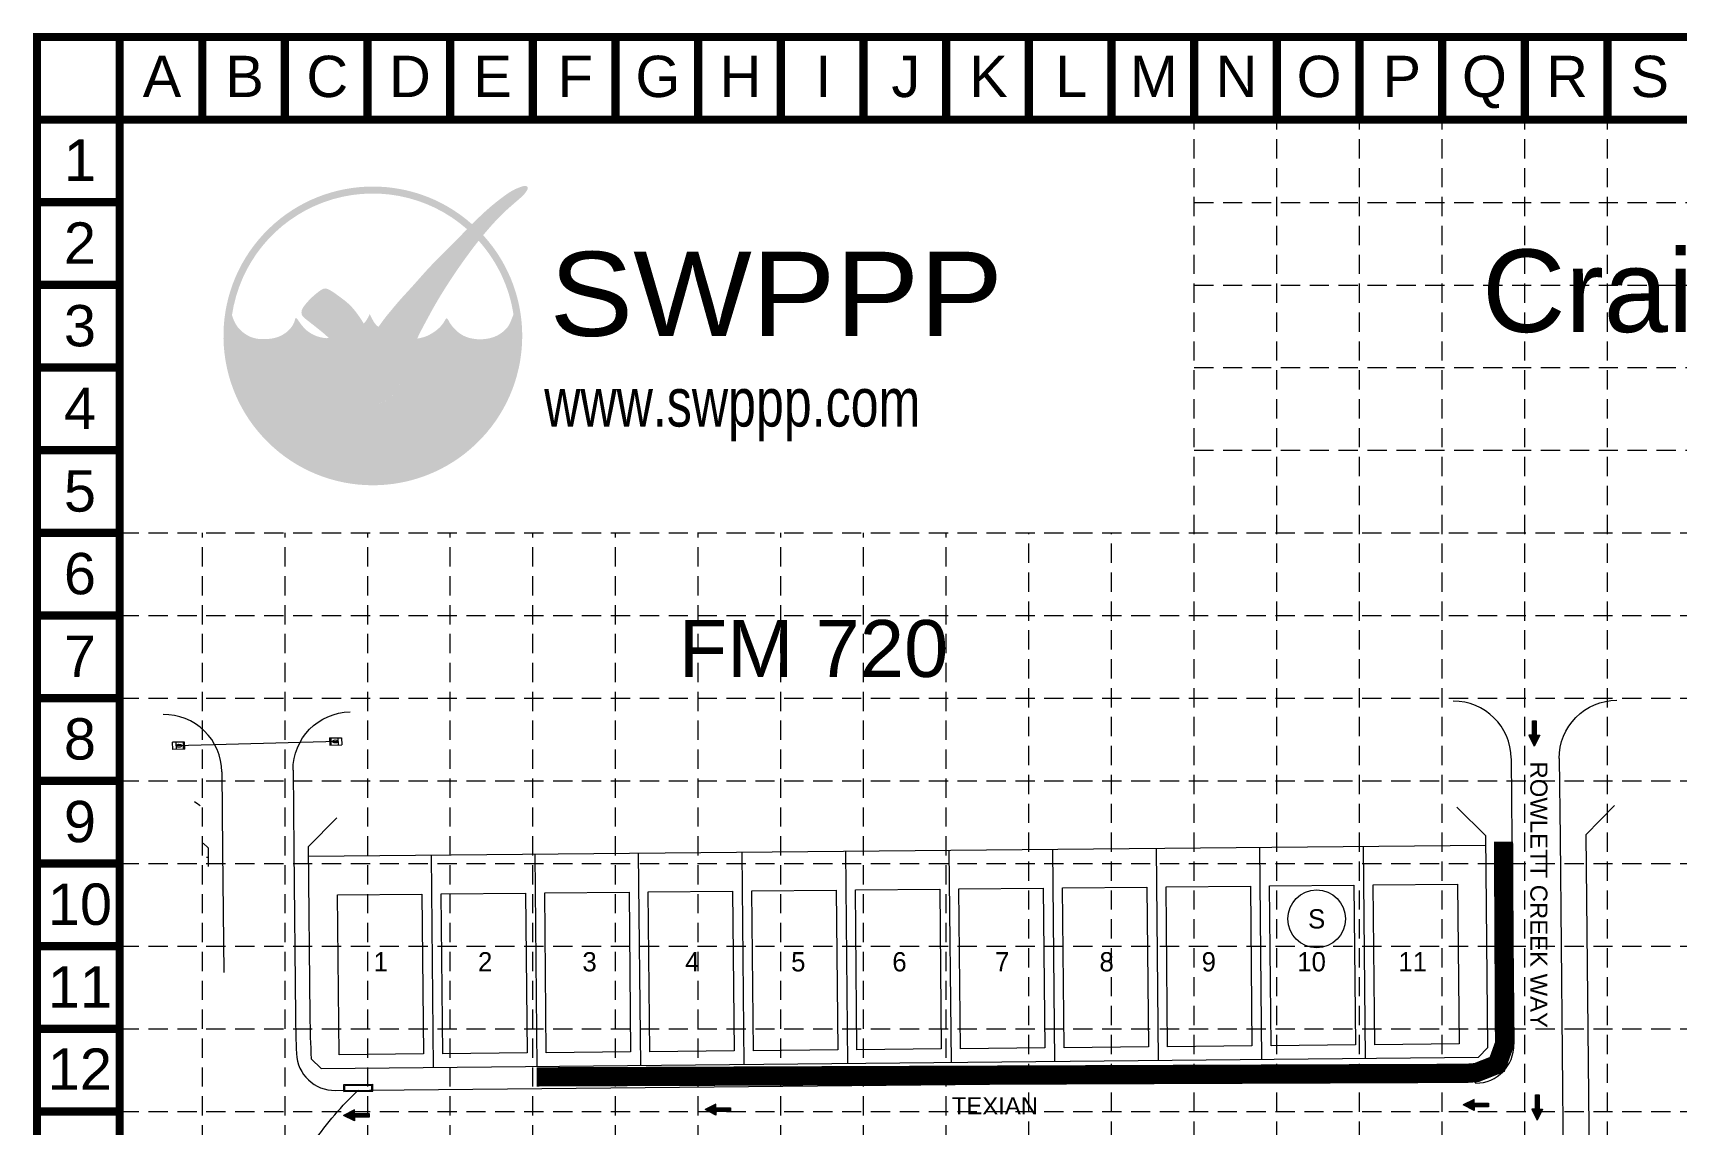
# Model space of a CAD drawing. Header units: feet. Extents: x 357436 to 359157, y 1039453 to 1042203.
# Drawn here: x 357436 to 358289, y 1041637 to 1042203 of the extents above; entities that cross this region are included whole.
import ezdxf
from ezdxf.enums import TextEntityAlignment as Align

# ---------------------------------------------------------------- set-up
doc = ezdxf.new("R2010")
doc.units = ezdxf.units.FT
doc.header["$LTSCALE"] = 50
doc.header["$MEASUREMENT"] = 0
doc.linetypes.add('DGN Style 1', pattern=[42.874567, 0.071339, -42.803228])
doc.linetypes.add('HIDDEN', pattern=[0.375, 0.25, -0.125])
doc.layers.get('0').update_dxf_attribs({"color": 1})
for name, color, linetype, lineweight in [('11', 1, 'Continuous', 0), ('12', 1, 'Continuous', 0), ('13', 1, 'Continuous', 0), ('3', 1, 'Continuous', 0), ('4', 1, 'Continuous', 0), ('45', 1, 'Continuous', 0)]:
    doc.layers.add(name, color=color, linetype=linetype, lineweight=lineweight)
for name, color, linetype in [('arrows', 250, 'Continuous'), ('BASE', 7, 'Continuous'), ('ECB', 84, 'Continuous'), ('grid', 254, 'HIDDEN'), ('LOGO', 7, 'Continuous')]:
    doc.layers.add(name, color=color, linetype=linetype)
doc.styles.add("L200'", font='ARIAL.TTF', dxfattribs={"height": 0.001969})
doc.styles.add('LOGO1', font='Rockeb.TTF', dxfattribs={"height": 25})
doc.styles.get("Standard").update_dxf_attribs({"font": 'ARIAL.TTF'})
doc.styles.add('Style-ENGINEERING', font='ENGINEERING.shx')

# ---------------------------------------------------------------- blocks, each defined once
blk = doc.blocks.new('new logo')
at = {"layer": 'LOGO'}
h = blk.add_hatch(color=170, dxfattribs=at)
h.paths.add_polyline_path([(67.43, 44.06), (66.82, 44.7), (66.35, 45.25), (65.96, 45.76), (65.54, 46.4), (65.09, 47.19), (64.7, 47.94), (64.44, 48.47), (64.18, 49.02), (63.92, 49.58), (63.67, 50.15), (63.31, 50.99), (62.9, 52), (62.6, 52.78), (62.42, 53.27), (62.25, 53.75), (62.07, 54.23), (61.88, 54.72), (61.69, 55.22), (61.48, 55.74), (61.26, 56.27), (61.03, 56.81), (60.78, 57.37), (60.52, 57.93), (60.25, 58.5), (59.96, 59.07), (59.66, 59.64), (59.34, 60.2), (59.02, 60.77), (58.68, 61.32), (58.34, 61.87), (57.99, 62.4), (57.64, 62.91), (57.29, 63.4), (56.95, 63.87), (56.61, 64.32), (56.27, 64.74), (55.93, 65.14), (55.58, 65.53), (55.23, 65.91), (54.91, 66.23), (53.98, 66.22), (52.92, 66.33), (52.05, 66.5), (51.45, 66.64), (50.85, 66.81), (50.26, 67.01), (49.41, 67.35), (48.33, 67.91), (47.34, 68.56), (46.46, 69.26), (45.69, 70.02), (45.01, 70.79), (44.44, 71.52), (43.98, 72.16), (43.6, 72.69), (43.42, 72.95), (43.25, 73.18), (43.1, 73.38), (42.96, 73.53), (42.85, 73.65), (42.75, 73.73), (42.66, 73.76), (42.59, 73.76), (42.53, 73.71), (42.48, 73.63), (42.43, 73.52), (42.38, 73.38), (42.33, 73.22), (42.19, 72.76), (41.96, 72.1), (41.67, 71.46), (41.36, 70.91), (40.98, 70.34), (40.53, 69.77), (40.01, 69.21), (39.42, 68.67), (38.77, 68.17), (38.06, 67.7), (37.31, 67.27), (36.53, 66.9), (35.73, 66.59), (34.88, 66.34), (33.96, 66.14), (32.97, 65.99), (31.89, 65.9), (30.76, 65.86), (29.65, 65.89), (28.59, 65.97), (27.62, 66.13), (26.71, 66.36), (25.83, 66.67), (24.95, 67.08), (24.08, 67.58), (23.21, 68.18), (22.36, 68.88), (21.76, 69.47), (21.37, 69.89), (20.98, 70.36), (20.61, 70.88), (20.24, 71.46), (19.89, 72.13), (19.54, 72.89), (19.19, 73.77), (18.85, 74.77, -0.595729), (106.28, 106.77), (106.97, 107.48), (107.53, 108.05), (108.12, 108.64, 37.93689), (112.29, 104.53), (112.05, 104.24), (111.57, 103.66), (111.09, 103.06), (110.61, 102.47, -0.146449), (123.57, 75.01), (123.33, 74.47), (123.13, 73.97), (122.94, 73.5), (122.77, 73.07), (122.51, 72.4), (122.22, 71.72), (121.9, 71.1), (121.52, 70.53), (121.11, 70), (120.66, 69.51), (120.15, 69.03), (119.62, 68.57), (119.04, 68.14), (118.44, 67.73), (117.81, 67.36), (117.15, 67.03), (116.47, 66.74), (115.76, 66.49), (115.03, 66.28), (114.28, 66.11), (113.5, 65.97), (112.72, 65.88), (111.92, 65.82), (111.11, 65.8), (110.29, 65.82), (109.44, 65.89), (108.56, 66.01), (107.66, 66.19), (106.75, 66.43), (105.88, 66.73), (105.05, 67.1), (104.26, 67.53), (103.5, 68.04), (102.78, 68.61), (102.07, 69.26), (101.4, 69.96), (100.78, 70.68), (100.24, 71.38), (99.83, 72.02), (99.55, 72.52), (99.4, 72.79), (99.26, 73.03), (99.13, 73.24), (99.02, 73.4), (98.92, 73.52), (98.82, 73.58), (98.72, 73.6), (98.63, 73.58), (98.54, 73.51), (98.45, 73.42), (98.36, 73.3), (98.26, 73.16), (98.17, 73), (98.06, 72.83), (97.8, 72.39), (97.42, 71.81), (96.93, 71.14), (96.41, 70.55), (95.93, 70.06), (95.41, 69.58), (94.84, 69.11), (94.21, 68.65), (93.52, 68.19), (92.75, 67.74), (91.9, 67.28), (90.95, 66.85), (90.08, 66.57), (89.39, 66.39), (88.62, 66.22), (87.78, 66.08), (87.59, 65.61), (87.38, 65.07), (87.13, 64.45), (86.86, 63.76), (86.57, 63), (86.26, 62.19), (85.94, 61.33), (85.6, 60.44), (85.25, 59.53), (84.91, 58.59), (84.56, 57.66), (84.21, 56.72), (83.87, 55.8), (83.53, 54.89), (83.21, 54.02), (82.9, 53.18), (82.61, 52.38), (82.34, 51.64), (82.09, 50.96), (81.86, 50.33), (81.65, 49.76), (81.33, 48.95), (80.94, 48.06), (80.54, 47.29), (80.1, 46.58), (79.62, 45.94), (79.13, 45.36), (78.61, 44.81), (78.1, 44.32), (77.57, 43.87), (77.04, 43.47), (76.48, 43.12), (75.9, 42.81), (75.31, 42.55), (74.58, 42.28), (73.74, 42.05), (72.97, 41.94), (72.25, 41.93), (71.55, 42.04), (70.87, 42.22), (70.06, 42.5), (69.36, 42.77), (68.67, 43.11), (68.04, 43.53)])
h.paths.add_polyline_path([(71.76, 72.04), (70.7, 73.9), (70.07, 75.23), (69.69, 74.29), (68.67, 72.59), (67.85, 71.67), (67.95, 71.51), (68.11, 71.24), (68.27, 70.99), (68.41, 70.76), (68.55, 70.55), (68.68, 70.37), (68.8, 70.21), (68.92, 70.07), (69.04, 69.95), (69.15, 69.84), (69.26, 69.75), (69.37, 69.67), (69.48, 69.59), (69.59, 69.52), (69.7, 69.46), (69.82, 69.41), (69.94, 69.36), (70.05, 69.32), (70.17, 69.28), (70.29, 69.25), (70.41, 69.22), (70.53, 69.2), (70.64, 69.18), (70.76, 69.17), (70.88, 69.16), (71, 69.15), (71.11, 69.15), (71.22, 69.16), (71.33, 69.17), (71.44, 69.19), (71.54, 69.21), (71.64, 69.24), (71.74, 69.27), (71.84, 69.31), (71.94, 69.35), (72.04, 69.4), (72.14, 69.45), (72.24, 69.51), (72.35, 69.58), (72.45, 69.65), (72.56, 69.72), (72.67, 69.81), (72.78, 69.9), (72.89, 70), (73, 70.1), (73.11, 70.21), (73.22, 70.34), (73.3, 70.42), (72.52, 71.08)], flags=17)
blk.add_hatch(color=240, dxfattribs=at).paths.add_polyline_path([(117.73, 117.3), (118.86, 118.16), (119.82, 118.88), (120.63, 119.47), (121.31, 119.95), (121.89, 120.34), (122.37, 120.64), (122.78, 120.89), (123.13, 121.1), (123.45, 121.27), (123.73, 121.42), (123.99, 121.55), (124.22, 121.67), (124.44, 121.77), (124.65, 121.85), (124.84, 121.93), (125.03, 122.01), (125.21, 122.09), (125.4, 122.16), (125.58, 122.23), (125.76, 122.3), (125.93, 122.37), (126.1, 122.44), (126.26, 122.49), (126.41, 122.55), (126.56, 122.6), (126.69, 122.64), (126.82, 122.67), (126.95, 122.71), (127.06, 122.73), (127.18, 122.76), (127.29, 122.78), (127.39, 122.79), (127.5, 122.8), (127.6, 122.81), (127.7, 122.82), (127.79, 122.82), (127.89, 122.82), (127.98, 122.82), (128.06, 122.81), (128.14, 122.8), (128.22, 122.79), (128.29, 122.78), (128.35, 122.76), (128.42, 122.74), (128.47, 122.72), (128.52, 122.7), (128.57, 122.67), (128.62, 122.64), (128.65, 122.61), (128.69, 122.57), (128.72, 122.53), (128.75, 122.49), (128.77, 122.44), (128.79, 122.39), (128.81, 122.34), (128.82, 122.28), (128.83, 122.21), (128.84, 122.14), (128.84, 122.07), (128.84, 122), (128.83, 121.92), (128.82, 121.84), (128.81, 121.76), (128.79, 121.68), (128.77, 121.6), (128.74, 121.52), (128.7, 121.44), (128.66, 121.35), (128.61, 121.26), (128.56, 121.16), (128.5, 121.06), (128.43, 120.95), (128.35, 120.83), (128.27, 120.7), (128.18, 120.57), (128.08, 120.42), (127.96, 120.27), (127.85, 120.12), (127.71, 119.96), (127.57, 119.79), (127.42, 119.62), (127.25, 119.44), (127.06, 119.24), (126.84, 119.03), (126.58, 118.79), (126.28, 118.52), (125.94, 118.21), (125.54, 117.86), (125.08, 117.47), (124.58, 117.04), (124.04, 116.57), (123.48, 116.08), (122.89, 115.57), (122.3, 115.05), (121.71, 114.53), (121.13, 114.01), (120.58, 113.5), (120.04, 112.99), (119.52, 112.49), (119.01, 111.99), (118.51, 111.49), (118.02, 110.99), (117.53, 110.47), (117.03, 109.94), (116.53, 109.4), (116.03, 108.85), (115.52, 108.29), (115.02, 107.71), (114.51, 107.14), (114.01, 106.56), (113.51, 105.98), (113.02, 105.4), (112.54, 104.82), (112.05, 104.24), (111.57, 103.66), (111.09, 103.06), (110.59, 102.44), (110.09, 101.8), (109.56, 101.13), (109.02, 100.43), (108.45, 99.68), (107.87, 98.9), (107.27, 98.1), (106.66, 97.27), (106.04, 96.43), (105.43, 95.59), (104.82, 94.74), (104.23, 93.91), (103.65, 93.08), (103.08, 92.27), (102.52, 91.46), (101.97, 90.65), (101.42, 89.84), (100.87, 89.01), (100.32, 88.18), (99.77, 87.33), (99.2, 86.45), (98.63, 85.56), (98.06, 84.66), (97.5, 83.76), (96.94, 82.87), (96.4, 81.99), (95.88, 81.13), (95.38, 80.29), (94.91, 79.49), (94.46, 78.72), (94.03, 77.96), (93.61, 77.23), (93.21, 76.5), (92.81, 75.77), (92.41, 75.04), (92.01, 74.29), (91.6, 73.54), (91.18, 72.77), (90.78, 72.02), (90.38, 71.27), (90, 70.56), (89.64, 69.88), (89.31, 69.25), (89.01, 68.69), (88.75, 68.19), (88.53, 67.74), (88.33, 67.32), (88.15, 66.92), (87.97, 66.52), (87.78, 66.08), (87.59, 65.61), (87.38, 65.07), (87.13, 64.45), (86.86, 63.76), (86.57, 63), (86.26, 62.19), (85.94, 61.33), (85.6, 60.44), (85.25, 59.53), (84.91, 58.59), (84.56, 57.66), (84.21, 56.72), (83.87, 55.8), (83.53, 54.89), (83.21, 54.02), (82.9, 53.18), (82.61, 52.38), (82.34, 51.64), (82.09, 50.96), (81.86, 50.33), (81.65, 49.76), (81.44, 49.23), (81.24, 48.75), (81.04, 48.29), (80.84, 47.87), (80.64, 47.48), (80.43, 47.11), (80.2, 46.75), (79.97, 46.41), (79.73, 46.09), (79.49, 45.78), (79.24, 45.49), (78.99, 45.21), (78.74, 44.95), (78.48, 44.69), (78.23, 44.45), (77.97, 44.21), (77.71, 43.99), (77.44, 43.78), (77.17, 43.58), (76.9, 43.39), (76.62, 43.21), (76.33, 43.04), (76.04, 42.89), (75.75, 42.75), (75.45, 42.62), (75.16, 42.5), (74.87, 42.39), (74.58, 42.29), (74.3, 42.2), (74.02, 42.13), (73.75, 42.07), (73.49, 42.02), (73.23, 41.98), (72.98, 41.95), (72.73, 41.94), (72.49, 41.93), (72.24, 41.94), (72.01, 41.97), (71.77, 42), (71.53, 42.05), (71.3, 42.11), (71.06, 42.17), (70.83, 42.24), (70.59, 42.32), (70.35, 42.4), (70.12, 42.48), (69.88, 42.57), (69.64, 42.66), (69.4, 42.76), (69.16, 42.87), (68.93, 42.98), (68.69, 43.11), (68.47, 43.25), (68.25, 43.39), (68.04, 43.55), (67.83, 43.72), (67.62, 43.9), (67.42, 44.09), (67.22, 44.28), (67.03, 44.49), (66.83, 44.69), (66.64, 44.9), (66.45, 45.13), (66.26, 45.36), (66.06, 45.62), (65.86, 45.91), (65.65, 46.23), (65.43, 46.59), (65.2, 47), (64.96, 47.45), (64.7, 47.94), (64.44, 48.47), (64.18, 49.02), (63.92, 49.58), (63.67, 50.15), (63.43, 50.71), (63.2, 51.26), (62.99, 51.78), (62.79, 52.29), (62.6, 52.78), (62.42, 53.27), (62.25, 53.75), (62.07, 54.23), (61.88, 54.72), (61.69, 55.22), (61.48, 55.74), (61.26, 56.27), (61.03, 56.81), (60.78, 57.37), (60.52, 57.93), (60.25, 58.5), (59.96, 59.07), (59.66, 59.64), (59.34, 60.2), (59.02, 60.77), (58.68, 61.32), (58.34, 61.87), (57.99, 62.4), (57.64, 62.91), (57.29, 63.4), (56.95, 63.87), (56.61, 64.32), (56.27, 64.74), (55.93, 65.14), (55.58, 65.53), (55.23, 65.91), (54.86, 66.28), (54.49, 66.65), (54.09, 67.01), (53.68, 67.39), (53.25, 67.76), (52.81, 68.14), (52.35, 68.52), (51.89, 68.9), (51.42, 69.28), (50.95, 69.66), (50.48, 70.04), (50.01, 70.41), (49.54, 70.78), (49.09, 71.13), (48.65, 71.47), (48.24, 71.8), (47.84, 72.11), (47.47, 72.4), (47.14, 72.66), (46.83, 72.9), (46.56, 73.11), (46.32, 73.3), (46.11, 73.47), (45.92, 73.63), (45.75, 73.78), (45.6, 73.92), (45.46, 74.05), (45.34, 74.18), (45.23, 74.31), (45.13, 74.44), (45.04, 74.56), (44.96, 74.69), (44.9, 74.82), (44.84, 74.96), (44.8, 75.1), (44.76, 75.24), (44.73, 75.39), (44.72, 75.54), (44.71, 75.69), (44.7, 75.84), (44.71, 75.99), (44.72, 76.15), (44.75, 76.3), (44.78, 76.45), (44.81, 76.6), (44.86, 76.75), (44.92, 76.9), (44.99, 77.06), (45.07, 77.23), (45.17, 77.4), (45.29, 77.59), (45.42, 77.8), (45.57, 78.01), (45.73, 78.24), (45.91, 78.48), (46.11, 78.73), (46.32, 78.99), (46.55, 79.26), (46.8, 79.54), (47.06, 79.83), (47.33, 80.13), (47.62, 80.43), (47.91, 80.73), (48.21, 81.04), (48.52, 81.34), (48.84, 81.64), (49.16, 81.93), (49.48, 82.21), (49.79, 82.48), (50.1, 82.74), (50.41, 82.98), (50.7, 83.21), (50.98, 83.42), (51.24, 83.62), (51.49, 83.79), (51.7, 83.95), (51.9, 84.08), (52.08, 84.19), (52.25, 84.29), (52.4, 84.38), (52.55, 84.45), (52.68, 84.51), (52.82, 84.56), (52.95, 84.61), (53.08, 84.64), (53.21, 84.67), (53.34, 84.69), (53.47, 84.7), (53.6, 84.7), (53.72, 84.69), (53.85, 84.68), (53.97, 84.65), (54.1, 84.62), (54.22, 84.58), (54.35, 84.54), (54.48, 84.48), (54.61, 84.43), (54.74, 84.36), (54.88, 84.3), (55.02, 84.23), (55.17, 84.15), (55.34, 84.06), (55.51, 83.97), (55.7, 83.86), (55.91, 83.73), (56.14, 83.59), (56.4, 83.42), (56.68, 83.23), (56.99, 83.01), (57.32, 82.78), (57.67, 82.53), (58.03, 82.27), (58.4, 81.99), (58.79, 81.71), (59.18, 81.42), (59.57, 81.13), (59.97, 80.83), (60.37, 80.53), (60.76, 80.22), (61.15, 79.91), (61.54, 79.59), (61.91, 79.27), (62.28, 78.93), (62.64, 78.6), (62.98, 78.25), (63.32, 77.9), (63.65, 77.54), (63.97, 77.17), (64.29, 76.79), (64.6, 76.4), (64.91, 76.01), (65.22, 75.6), (65.52, 75.19), (65.82, 74.78), (66.11, 74.37), (66.39, 73.96), (66.66, 73.57), (66.91, 73.18), (67.15, 72.81), (67.37, 72.45), (67.58, 72.12), (67.77, 71.8), (67.95, 71.51), (68.11, 71.24), (68.27, 70.99), (68.41, 70.76), (68.55, 70.55), (68.68, 70.37), (68.8, 70.21), (68.92, 70.07), (69.04, 69.95), (69.15, 69.84), (69.26, 69.75), (69.37, 69.67), (69.48, 69.59), (69.59, 69.52), (69.7, 69.46), (69.82, 69.41), (69.94, 69.36), (70.05, 69.32), (70.17, 69.28), (70.29, 69.25), (70.41, 69.22), (70.53, 69.2), (70.64, 69.18), (70.76, 69.17), (70.88, 69.16), (71, 69.15), (71.11, 69.15), (71.22, 69.16), (71.33, 69.17), (71.44, 69.19), (71.54, 69.21), (71.64, 69.24), (71.74, 69.27), (71.84, 69.31), (71.94, 69.35), (72.04, 69.4), (72.14, 69.45), (72.24, 69.51), (72.35, 69.58), (72.45, 69.65), (72.56, 69.72), (72.67, 69.81), (72.78, 69.9), (72.89, 70), (73, 70.1), (73.11, 70.21), (73.22, 70.34), (73.34, 70.47), (73.46, 70.61), (73.58, 70.77), (73.72, 70.94), (73.85, 71.12), (74, 71.32), (74.15, 71.53), (74.32, 71.77), (74.5, 72.01), (74.68, 72.27), (74.88, 72.55), (75.09, 72.84), (75.32, 73.15), (75.56, 73.46), (75.82, 73.79), (76.09, 74.14), (76.37, 74.49), (76.67, 74.87), (76.99, 75.25), (77.32, 75.65), (77.66, 76.07), (78.02, 76.5), (78.39, 76.95), (78.77, 77.42), (79.18, 77.91), (79.6, 78.4), (80.03, 78.92), (80.49, 79.45), (80.96, 80), (81.46, 80.56), (81.97, 81.13), (82.5, 81.72), (83.04, 82.31), (83.59, 82.91), (84.14, 83.51), (84.68, 84.1), (85.22, 84.68), (85.74, 85.25), (86.24, 85.81), (86.73, 86.35), (87.2, 86.89), (87.67, 87.41), (88.13, 87.94), (88.59, 88.46), (89.06, 88.98), (89.53, 89.52), (90.01, 90.05), (90.5, 90.6), (91, 91.16), (91.52, 91.73), (92.06, 92.31), (92.61, 92.9), (93.18, 93.5), (93.77, 94.12), (94.38, 94.75), (95.01, 95.39), (95.64, 96.03), (96.28, 96.68), (96.92, 97.32), (97.56, 97.96), (98.19, 98.58), (98.8, 99.19), (99.39, 99.77), (99.96, 100.34), (100.52, 100.9), (101.07, 101.45), (101.61, 101.98), (102.14, 102.52), (102.66, 103.05), (103.19, 103.59), (103.72, 104.13), (104.25, 104.67), (104.78, 105.23), (105.32, 105.78), (105.86, 106.34), (106.41, 106.91), (106.97, 107.48), (107.53, 108.05), (108.11, 108.62), (108.69, 109.2), (109.27, 109.77), (109.86, 110.34), (110.45, 110.91), (111.04, 111.47), (111.62, 112.02), (112.2, 112.56), (112.77, 113.1), (113.35, 113.62), (113.95, 114.16), (114.58, 114.71), (115.26, 115.3), (116.01, 115.91), (116.82, 116.58)])
at = {"layer": 'LOGO', "style": 'LOGO1'}
for s, height, width, p in [('SWPPP', 31.324, 1.115, (136.96, 67.05)), ('www.swppp.com', 18.1118, 0.77, (135.01, 33.35))]:
    blk.add_text(s, height=height, dxfattribs=dict(at, width=width)).set_placement(p)

msp = doc.modelspace()

# ---------------------------------------------------------------- linework, layer by layer
at = {"lineweight": 0}
for p, q in [((357603.24, 1041644.06), (357597.59, 1041641.24)), ((357603.24, 1041642.18), (357603.24, 1041644.06)), ((357790.81, 1041647.06), (357785.17, 1041644.25)), ((357790.81, 1041641.42), (357785.17, 1041644.25)), ((357790.81, 1041645.18), (357790.81, 1041647.06)), ((357790.81, 1041645.18), (357798.34, 1041645.18)), ((357798.34, 1041645.18), (357798.34, 1041643.29)), ((358184.38, 1041643.86), (358178.74, 1041646.68)), ((358191.91, 1041645.73), (358184.38, 1041645.74)), ((358184.38, 1041645.74), (358184.38, 1041643.86)), ((358216.23, 1041644.47), (358214.35, 1041644.47)), ((358214.35, 1041644.47), (358217.17, 1041638.82)), ((358216.23, 1041644.47), (358216.24, 1041651.99)), ((358216.24, 1041651.99), (358218.12, 1041651.99)), ((358219.99, 1041644.46), (358217.17, 1041638.82)), ((358218.12, 1041651.99), (358218.11, 1041644.47)), ((358218.11, 1041644.47), (358219.99, 1041644.46)), ((357610.76, 1041640.29), (357603.23, 1041640.3)), ((357603.24, 1041642.18), (357610.76, 1041642.17)), ((357610.76, 1041642.17), (357610.76, 1041640.29)), ((357798.34, 1041643.29), (357790.81, 1041643.3)), ((357790.81, 1041643.3), (357790.81, 1041641.42))]:
    msp.add_line(p, q, dxfattribs=at)
at = {"color": 252, "lineweight": 0}
for p, q in [((357603.23, 1041638.42), (357597.59, 1041641.24)), ((357603.23, 1041640.3), (357603.23, 1041638.42))]:
    msp.add_line(p, q, dxfattribs=at)
for points in [[(357603.24, 1041644.06), (357603.23, 1041638.42), (357597.59, 1041641.24), (357603.23, 1041638.42)], [(357790.81, 1041647.06), (357790.81, 1041641.42), (357785.17, 1041644.25), (357790.81, 1041641.42)], [(357798.34, 1041643.29), (357798.34, 1041645.18), (357790.81, 1041643.3), (357790.81, 1041645.18)], [(357610.76, 1041640.29), (357610.76, 1041642.17), (357603.23, 1041640.3), (357603.24, 1041642.18)]]:
    msp.add_solid(points, dxfattribs=at)
at = {"layer": '11', "color": 250, "linetype": 'Continuous', "lineweight": 0}
msp.add_circle((358102.68, 1041743.28), 15, dxfattribs=at)
at = {"layer": '12', "color": 250, "linetype": 'Continuous', "lineweight": 0}
for p, q in [((358190.53, 1041786.44), (358175.38, 1041801.3)), ((358242.48, 1041786.94), (358257.33, 1041802.08)), ((357594.07, 1041795.73), (357579.22, 1041780.59)), ((357524.73, 1041782.54), (357527.22, 1041780.09)), ((357527.22, 1041780.09), (357527.32, 1041770.41)), ((357579.22, 1041780.59), (357580.07, 1041692.75)), ((358190.57, 1041781.44), (357579.27, 1041775.59)), ((358073.07, 1041780.31), (358074.13, 1041670.36)), ((358126.82, 1041780.83), (358127.89, 1041670.88)), ((358191.6, 1041676.5), (358190.53, 1041786.44)), ((357527.27, 1041775.09), (357526.32, 1041775.08)), ((357643.02, 1041776.2), (357644.09, 1041666.18)), ((357696.78, 1041776.71), (357697.85, 1041666.7)), ((357750.53, 1041777.23), (357751.6, 1041667.22)), ((357804.29, 1041777.74), (357805.36, 1041667.75)), ((357858.04, 1041778.26), (357859.11, 1041668.27)), ((357911.8, 1041778.77), (357912.87, 1041668.79)), ((357965.55, 1041779.29), (357966.62, 1041669.32)), ((358019.31, 1041779.8), (358020.38, 1041669.84)), ((357580.72, 1041670.56), (357585.98, 1041665.61)), ((357585.98, 1041665.61), (358186.64, 1041671.46)), ((358186.64, 1041671.46), (358191.6, 1041676.5))]:
    msp.add_line(p, q, dxfattribs=at)
msp.add_arc((358154.05, 1041698.34), 574, 180.55729, 182.77393, dxfattribs=at)
at = {"layer": '13', "color": 250, "linetype": 'Continuous', "lineweight": 0}
for p, q in [((358203.64, 1041826.61), (358204.04, 1041785.07)), ((358228.64, 1041826.53), (358229.04, 1041785.3)), ((357534.34, 1041819.65), (357534.74, 1041778.67)), ((357571.34, 1041820.42), (357571.74, 1041779.01)), ((358204.04, 1041785.07), (358205.08, 1041678.14)), ((358229.04, 1041785.3), (358232.63, 1041416.44)), ((357534.74, 1041778.67), (357535.35, 1041715.38)), ((357571.74, 1041779.01), (357572.58, 1041692.68)), ((357593.26, 1041654.18), (358183.26, 1041659.92)), ((358183.26, 1041659.92), (358185.28, 1041657.94))]:
    msp.add_line(p, q, dxfattribs=at)
for centre, radius, start, end in [((357504.34, 1041819.36), 30, 0.55712, 90.99064), ((358173.64, 1041826.32), 30, 0.55703, 90.16482), ((358154.05, 1041698.34), 581.5, 180.55729, 182.4653), ((358185.08, 1041677.94), 20, 270.55728, 0.55703), ((357593.07, 1041674.18), 20, 182.4653, 270.55728)]:
    msp.add_arc(centre, radius, start, end, dxfattribs=at)
at = {"layer": '13', "color": 250, "linetype": 'Continuous', "lineweight": 0, "extrusion": (0, 0, -1)}
for centre, start, end in [((-357601.33, 1041820.71), 359.44288, 89.34256), ((-358258.64, 1041826.82), 359.44297, 89.57573)]:
    msp.add_arc(centre, 30, start, end, dxfattribs=at)
at = {"layer": '13', "color": 250, "linetype": 'DGN Style 1', "lineweight": 0, "extrusion": (0, 0, -1)}
msp.add_arc((-357504.74, 1041778.38), 30, 120.81359, 179.44288, dxfattribs=at)
at = {"layer": '3', "color": 250, "linetype": 'Continuous', "lineweight": 0}
for p, q in [((357594.46, 1041755.73), (357638.22, 1041756.15)), ((357595.27, 1041672.7), (357594.46, 1041755.73)), ((357638.22, 1041756.15), (357639.03, 1041673.13)), ((357648.22, 1041756.24), (357691.98, 1041756.67)), ((357649.03, 1041673.23), (357648.22, 1041756.24)), ((357691.98, 1041756.67), (357692.78, 1041673.65)), ((357701.97, 1041756.76), (357745.73, 1041757.18)), ((357702.78, 1041673.75), (357701.97, 1041756.76)), ((357745.73, 1041757.18), (357746.54, 1041674.17)), ((357755.73, 1041757.27), (357799.49, 1041757.7)), ((357756.54, 1041674.27), (357755.73, 1041757.27)), ((357799.49, 1041757.7), (357800.29, 1041674.7)), ((357809.49, 1041757.79), (357853.24, 1041758.21)), ((357810.29, 1041674.8), (357809.49, 1041757.79)), ((357853.24, 1041758.21), (357854.05, 1041675.22)), ((357863.24, 1041758.3), (357907, 1041758.73)), ((357864.05, 1041675.32), (357863.24, 1041758.3)), ((357907, 1041758.73), (357907.8, 1041675.74)), ((357917, 1041758.81), (357960.75, 1041759.24)), ((357917.8, 1041675.84), (357917, 1041758.81)), ((357960.75, 1041759.24), (357961.56, 1041676.27)), ((357970.75, 1041759.33), (358014.51, 1041759.75)), ((357971.56, 1041676.36), (357970.75, 1041759.33)), ((358014.51, 1041759.75), (358015.31, 1041676.79)), ((358024.51, 1041759.84), (358068.26, 1041760.27)), ((358025.31, 1041676.89), (358024.51, 1041759.84)), ((358068.26, 1041760.27), (358069.07, 1041677.31)), ((358078.26, 1041760.36), (358122.02, 1041760.78)), ((358079.07, 1041677.41), (358078.26, 1041760.36)), ((358122.02, 1041760.78), (358122.82, 1041677.84)), ((358132.02, 1041760.87), (358175.77, 1041761.3)), ((358132.82, 1041677.93), (358132.02, 1041760.87)), ((358175.77, 1041761.3), (358176.58, 1041678.36)), ((358122.82, 1041677.84), (358079.07, 1041677.41)), ((358176.58, 1041678.36), (358132.82, 1041677.93)), ((357639.03, 1041673.13), (357595.27, 1041672.7)), ((357692.78, 1041673.65), (357649.03, 1041673.23)), ((357746.54, 1041674.17), (357702.78, 1041673.75)), ((357800.29, 1041674.7), (357756.54, 1041674.27)), ((357854.05, 1041675.22), (357810.29, 1041674.8)), ((357907.8, 1041675.74), (357864.05, 1041675.32)), ((357961.56, 1041676.27), (357917.8, 1041675.84)), ((358015.31, 1041676.79), (357971.56, 1041676.36)), ((358069.07, 1041677.31), (358025.31, 1041676.89))]:
    msp.add_line(p, q, dxfattribs=at)
at = {"layer": '4', "color": 250, "linetype": 'Continuous', "lineweight": 0}
msp.add_line((358242.48, 1041786.94), (358246.13, 1041416.47), dxfattribs=at)
at = {"layer": '45', "color": 250, "linetype": 'Continuous', "lineweight": 0}
for p, q in [((357514.97, 1041835.09), (357508.78, 1041834.92)), ((357508.89, 1041831.17), (357508.78, 1041834.92)), ((357515.07, 1041831.34), (357508.89, 1041831.17)), ((357510.76, 1041831.22), (357510.66, 1041834.97)), ((357594.69, 1041835.41), (357510.71, 1041833.1)), ((357514.51, 1041831.33), (357514.41, 1041835.07)), ((357515.07, 1041831.34), (357514.97, 1041835.09)), ((357590.33, 1041837.17), (357596.51, 1041837.34)), ((357590.33, 1041837.17), (357590.43, 1041833.42)), ((357590.43, 1041833.42), (357596.62, 1041833.59)), ((357590.89, 1041837.19), (357590.99, 1041833.44)), ((357594.64, 1041837.29), (357594.74, 1041833.54)), ((357596.51, 1041837.34), (357596.62, 1041833.59)), ((357597.74, 1041657.23), (357612.73, 1041657.37)), ((357597.77, 1041653.73), (357597.74, 1041657.23)), ((357597.77, 1041653.73), (357612.77, 1041653.87)), ((357598.24, 1041656.74), (357612.24, 1041656.87)), ((357598.26, 1041654.23), (357598.24, 1041656.74)), ((357598.26, 1041654.23), (357612.26, 1041654.37)), ((357612.26, 1041654.37), (357612.24, 1041656.87)), ((357612.77, 1041653.87), (357612.73, 1041657.37))]:
    msp.add_line(p, q, dxfattribs=at)
at = {"layer": '45', "color": 250, "linetype": 'Continuous', "lineweight": 0, "extrusion": (0, 0, -1)}
msp.add_arc((-357706.89, 1041543.98), 150, 33.7989, 47.34773, dxfattribs=at)
at = {"layer": '45', "color": 250, "linetype": 'Continuous', "lineweight": 0}
for centre, major_axis in [((357512.13, 1041833.14), (1.42, 0.04)), ((357593.27, 1041835.38), (-1.42, -0.04))]:
    msp.add_ellipse(centre, major_axis=major_axis, ratio=0.536774, dxfattribs=at)
at = {"layer": 'arrows', "color": 252, "lineweight": 0}
for p, q in [((358214.7, 1041838.62), (358214.71, 1041846.14)), ((358214.71, 1041846.14), (358216.59, 1041846.14)), ((358216.59, 1041846.14), (358216.58, 1041838.61)), ((358214.7, 1041838.62), (358212.82, 1041838.62)), ((358212.82, 1041838.62), (358215.63, 1041832.97)), ((358218.46, 1041838.61), (358215.63, 1041832.97)), ((358216.58, 1041838.61), (358218.46, 1041838.61)), ((358184.38, 1041649.5), (358178.74, 1041646.68)), ((358184.38, 1041647.62), (358184.38, 1041649.5)), ((358184.38, 1041647.62), (358191.91, 1041647.61)), ((358191.91, 1041647.61), (358191.91, 1041645.73))]:
    msp.add_line(p, q, dxfattribs=at)
for points in [[(358216.59, 1041846.14), (358214.71, 1041846.14), (358216.58, 1041838.61), (358214.7, 1041838.62)], [(358212.82, 1041838.62), (358218.46, 1041838.61), (358215.63, 1041832.97), (358218.46, 1041838.61)], [(358184.38, 1041649.5), (358184.38, 1041643.86), (358178.74, 1041646.68), (358184.38, 1041643.86)], [(358191.91, 1041645.73), (358191.91, 1041647.61), (358184.38, 1041645.74), (358184.38, 1041647.62)], [(358214.35, 1041644.47), (358219.99, 1041644.46), (358217.17, 1041638.82), (358219.99, 1041644.46)], [(358218.12, 1041651.99), (358216.24, 1041651.99), (358218.11, 1041644.47), (358216.23, 1041644.47)]]:
    msp.add_solid(points, dxfattribs=at)
at = {"layer": 'BASE', "color": 9, "lineweight": 0}
msp.add_line((357481.31, 1042158.19), (359111.71, 1042158.19), dxfattribs=at)
at = {"layer": 'BASE', "lineweight": 0, "const_width": 4.29}
for points in [[(357481.31, 1042201.09), (357438.41, 1042201.09)], [(357481.31, 1042201.09), (357481.31, 1042158.19)], [(357524.22, 1042201.09), (357524.22, 1042158.19)], [(357567.12, 1042201.09), (357567.12, 1042158.19)], [(357610.03, 1042201.09), (357610.03, 1042158.19)], [(357652.93, 1042201.09), (357652.93, 1042158.19)], [(357695.84, 1042201.09), (357695.84, 1042158.19)], [(357738.75, 1042201.09), (357738.75, 1042158.19)], [(357781.65, 1042201.09), (357781.65, 1042158.19)], [(357824.56, 1042201.09), (357824.56, 1042158.19)], [(357867.46, 1042201.09), (357867.46, 1042158.19)], [(357910.37, 1042201.09), (357910.37, 1042158.19)], [(357953.27, 1042201.09), (357953.27, 1042158.19)], [(357996.18, 1042201.09), (357996.18, 1042158.19)], [(358039.08, 1042201.09), (358039.08, 1042158.19)], [(358081.99, 1042201.09), (358081.99, 1042158.19)], [(358124.89, 1042201.09), (358124.89, 1042158.19)], [(358167.8, 1042201.09), (358167.8, 1042158.19)], [(358210.7, 1042201.09), (358210.7, 1042158.19)], [(358253.61, 1042201.09), (358253.61, 1042158.19)], [(357481.31, 1042158.19), (357438.41, 1042158.19)], [(357481.31, 1042115.28), (357438.41, 1042115.28)], [(357481.31, 1042072.38), (357438.41, 1042072.38)], [(357481.31, 1042029.47), (357438.41, 1042029.47)], [(357481.31, 1041986.57), (357438.41, 1041986.57)], [(357481.31, 1041943.66), (357438.41, 1041943.66)], [(357481.31, 1041900.76), (357438.41, 1041900.76)], [(357481.31, 1041857.85), (357438.41, 1041857.85)], [(357481.31, 1041814.95), (357438.41, 1041814.95)], [(357481.31, 1041772.04), (357438.41, 1041772.04)], [(357481.31, 1041729.14), (357438.41, 1041729.14)], [(357481.31, 1041686.23), (357438.41, 1041686.23)], [(357481.31, 1041643.33), (357438.41, 1041643.33)]]:
    msp.add_lwpolyline(points, dxfattribs=at)
for points in [[(359154.61, 1039455.17), (359154.61, 1042201.09), (357438.41, 1042201.09), (357438.41, 1039455.17)], [(359111.71, 1039498.07), (359111.71, 1042158.19), (357481.31, 1042158.19), (357481.31, 1039498.07)]]:
    msp.add_lwpolyline(points, close=True, dxfattribs=at)
at = {"layer": 'ECB', "color": 84, "linetype": 'Continuous', "lineweight": 0, "const_width": 10}
msp.add_lwpolyline([(357697.78, 1041661.24), (358180.17, 1041663.07), (358185.62, 1041663.47), (358196.39, 1041667.72), (358200.2, 1041678.28), (358199.68, 1041783.36)], dxfattribs=at)
at = {"layer": 'grid', "color": 253, "lineweight": 0, "ltscale": 0.8}
for p, q in [((358039.08, 1039498.07), (358039.08, 1042158.19)), ((358081.99, 1039498.07), (358081.99, 1042158.19)), ((358124.89, 1039498.07), (358124.89, 1042158.19)), ((358167.8, 1039498.07), (358167.8, 1042158.19)), ((358210.7, 1039498.07), (358210.7, 1042158.19)), ((358253.61, 1039498.07), (358253.61, 1042158.19)), ((358039.08, 1042115.2), (359111, 1042115.2)), ((358039.08, 1042072.3), (359111, 1042072.3)), ((358039.08, 1042029.47), (359111.71, 1042029.47)), ((358039.08, 1041986.57), (359111.71, 1041986.57)), ((357481.31, 1041943.66), (359111.71, 1041943.66)), ((357524.36, 1039841.17), (357524.36, 1041943.66)), ((357567.27, 1039841.17), (357567.27, 1041943.66)), ((357610.17, 1039841.17), (357610.17, 1041943.66)), ((357652.93, 1039841.17), (357652.93, 1041943.66)), ((357695.84, 1039841.17), (357695.84, 1041943.66)), ((357738.75, 1039841.17), (357738.75, 1041943.66)), ((357781.65, 1039841.17), (357781.65, 1041943.66)), ((357824.56, 1039841.17), (357824.56, 1041943.66)), ((357867.46, 1039841.17), (357867.46, 1041943.66)), ((357910.37, 1039841.17), (357910.37, 1041943.66)), ((357953.27, 1039498.07), (357953.27, 1041943.66)), ((357996.18, 1039498.07), (357996.18, 1041943.66)), ((357481.31, 1041900.76), (359111.71, 1041900.76)), ((357481.31, 1041857.85), (359111.71, 1041857.85)), ((357481.31, 1041814.95), (359111.71, 1041814.95)), ((357481.31, 1041772.04), (359111.71, 1041772.04)), ((357481.31, 1041729.14), (359111.71, 1041729.14)), ((357481.31, 1041686.23), (359111.71, 1041686.23)), ((357481.31, 1041643.33), (359111.71, 1041643.33))]:
    msp.add_line(p, q, dxfattribs=at)

# ---------------------------------------------------------------- block references
at = {"layer": 'grid', "color": 2, "linetype": 'Continuous', "lineweight": 0, "ltscale": 1.5, "xscale": 1.39544570200087, "yscale": 1.39544570200087, "zscale": 1.395445701713867}
msp.add_blockref('new logo', (357513.32, 1041952.33), dxfattribs=at)

# ---------------------------------------------------------------- texts
at = {"layer": '11', "color": 250, "linetype": 'Continuous', "lineweight": 0, "style": 'Style-ENGINEERING'}
for s, p in [('S', (358102.68, 1041743.28)), ('1', (357616.87, 1041721)), ('2', (357671.05, 1041721)), ('3', (357725.24, 1041721)), ('4', (357778.59, 1041721)), ('5', (357833.6, 1041721)), ('6', (357886.12, 1041721)), ('7', (357939.47, 1041721)), ('8', (357993.66, 1041721)), ('9', (358046.68, 1041721)), ('10', (358100.03, 1041721)), ('11', (358152.54, 1041721))]:
    msp.add_text(s, height=10, dxfattribs=at).set_placement(p, align=Align.MIDDLE_CENTER)
at = {"layer": 'BASE', "lineweight": 0}
for s, height, p in [('A', 21.45, (357503.29, 1042180.63)), ('B', 21.45, (357546.19, 1042180.63)), ('C', 21.45, (357589.1, 1042180.63)), ('D', 21.45, (357632, 1042180.63)), ('E', 21.45, (357674.91, 1042180.63)), ('F', 21.45, (357717.81, 1042180.63)), ('G', 21.45, (357760.72, 1042180.63)), ('H', 21.45, (357803.62, 1042180.63)), ('I', 21.45, (357846.53, 1042180.63)), ('J', 21.45, (357889.43, 1042180.63)), ('K', 21.45, (357932.34, 1042180.63)), ('L', 21.45, (357975.24, 1042180.63)), ('M', 21.45, (358018.15, 1042180.63)), ('N', 21.45, (358061.05, 1042180.63)), ('O', 21.45, (358103.96, 1042180.63)), ('P', 21.45, (358146.86, 1042180.63)), ('Q', 21.45, (358189.77, 1042180.63)), ('R', 21.45, (358232.67, 1042180.63)), ('S', 21.45, (358275.58, 1042180.63)), ('1', 21.45, (357460.65, 1042137.22)), ('1', 21.45, (357460.7, 1042137.03)), ('2', 21.45, (357460.7, 1042094.13)), ('3', 21.45, (357460.7, 1042051.22)), ('4', 21.45, (357460.7, 1042008.32)), ('5', 21.45, (357460.7, 1041965.41)), ('6', 21.45, (357460.7, 1041922.51)), ('7', 21.45, (357460.7, 1041879.6)), ('8', 21.45, (357460.7, 1041836.7)), ('9', 21.45, (357460.7, 1041793.79)), ('10', 21.453, (357460.7, 1041750.89)), ('11', 21.453, (357460.7, 1041707.98)), ('12', 21.453, (357460.65, 1041665.26))]:
    msp.add_text(s, height=height, dxfattribs=at).set_placement(p, align=Align.MIDDLE_CENTER)
at = {"layer": 'BASE', "color": 7, "lineweight": 0}
msp.add_text('Craig Ranch (The Settlement)', height=42.858, dxfattribs=at).set_placement((358586.17, 1042047.92), align=Align.CENTER)
at = {"layer": 'BASE', "lineweight": 0, "style": "L200'"}
for s, height, p in [('FM 720', 29.556, (357771.5, 1041868.86)), ('TEXIAN', 8.867, (357913.28, 1041641.79))]:
    msp.add_text(s, height=height, dxfattribs=at).set_placement(p)
msp.add_text('ROWLETT CREEK WAY', height=8.8668, rotation=270, dxfattribs=at).set_placement((358213.59, 1041824.96))

doc.saveas('drawing.dxf')
